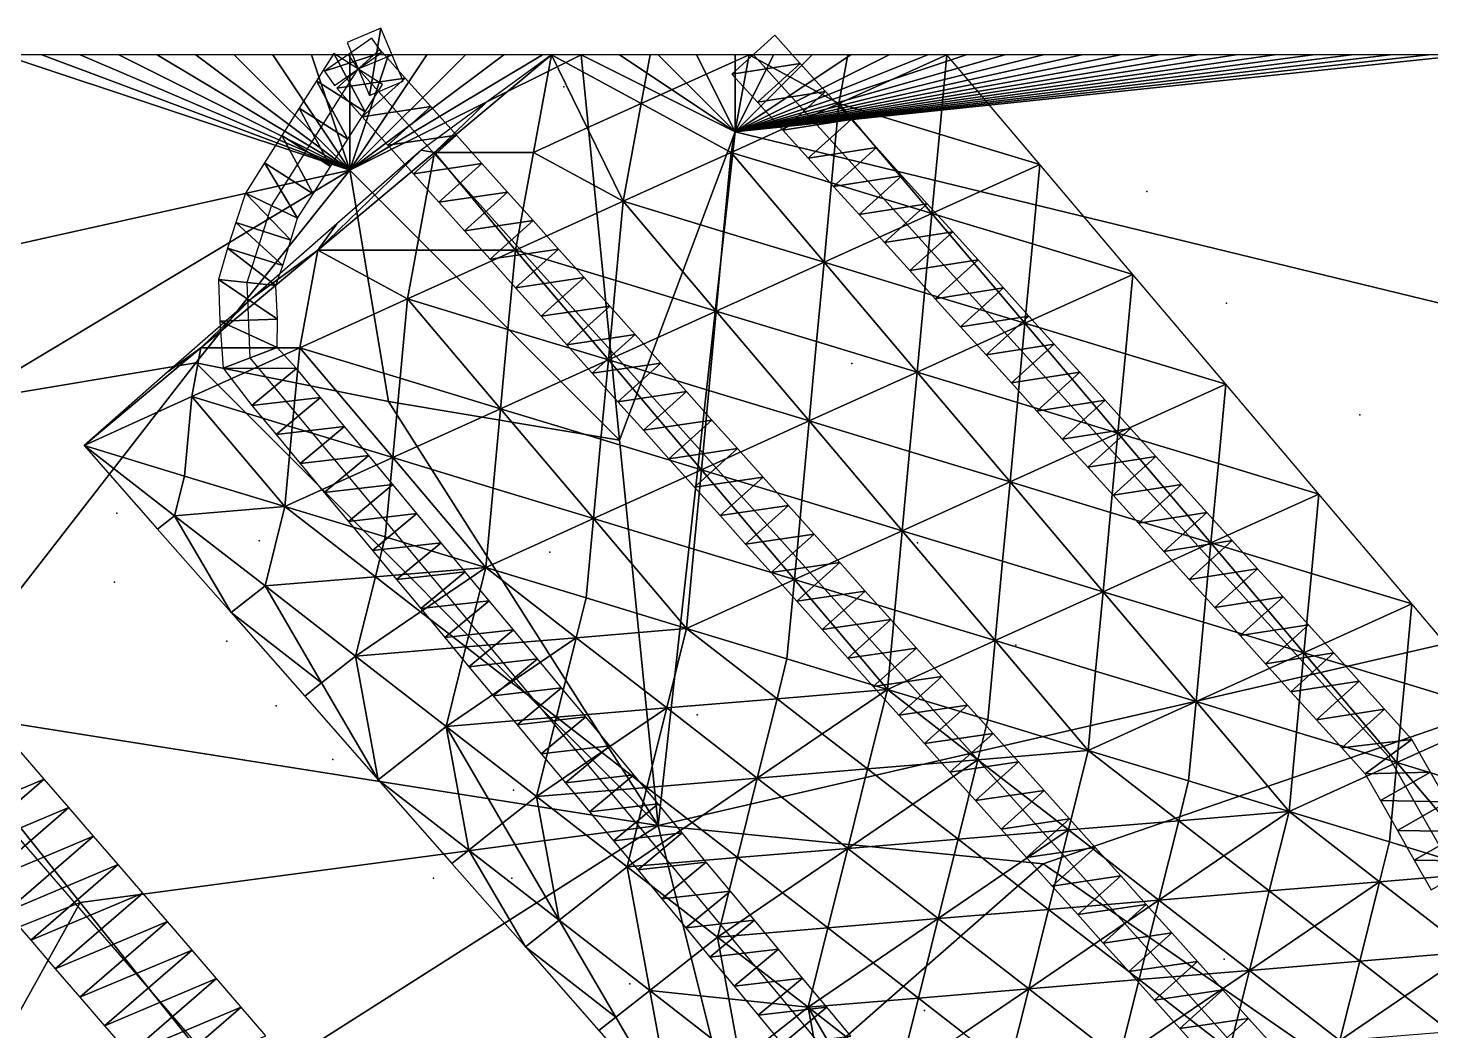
# Model space of a CAD drawing. Header units: metres. Extents: x -1103 to 901, y -902 to 905.
# Drawn here: x -530.7 to -457.9, y 849.3 to 901.4 of the extents above; entities that cross this region are included whole.
import ezdxf

# ---------------------------------------------------------------- set-up
doc = ezdxf.new("R2010")
doc.units = ezdxf.units.M
for name, color, linetype in [('OSM_PARKING', 8, 'CONTINUOUS'), ('OSM_ROAD_AXES', 2, 'CONTINUOUS'), ('OSM_ROAD_SURFACE', 9, 'CONTINUOUS'), ('OSM_TERRAIN', 3, 'CONTINUOUS'), ('OSM_TREES', 3, 'CONTINUOUS')]:
    doc.layers.add(name, color=color, linetype=linetype)

msp = doc.modelspace()

# ---------------------------------------------------------------- linework, layer by layer
at = {"layer": 'OSM_PARKING'}
for points in [[(-509.606, 894.929, 9.665), (-504.474, 894.929, 9.186), (-503.54, 900, 9.223)], [(-509.606, 894.929, 9.665), (-503.54, 900, 9.223), (-506.922, 897.523, 9.477)], [(-504.474, 894.929, 9.186), (-501.674, 896.197, 8.955), (-503.54, 900, 9.223)], [(-501.674, 896.197, 8.955), (-498.875, 897.465, 8.715), (-503.54, 900, 9.223)], [(-498.875, 897.465, 8.715), (-498.408, 900, 8.717), (-503.54, 900, 9.223)], [(-494.21, 894.929, 8.21), (-493.276, 900, 8.386), (-498.875, 897.465, 8.715)], [(-498.875, 897.465, 8.715), (-493.276, 900, 8.386), (-498.408, 900, 8.717)], [(-494.21, 894.929, 8.21), (-488.612, 897.465, 8.202), (-493.276, 900, 8.386)], [(-488.612, 897.465, 8.202), (-488.145, 900, 8.227), (-493.276, 900, 8.386)], [(-488.612, 897.465, 8.202), (-483.398, 895.882, 8.181), (-483.013, 900, 8.209)], [(-488.612, 897.465, 8.202), (-483.013, 900, 8.209), (-488.145, 900, 8.227)], [(-483.398, 895.882, 8.181), (-478.185, 894.299, 8.175), (-483.013, 900, 8.209)], [(-509.606, 894.929, 9.665), (-506.922, 897.523, 9.477), (-510.304, 895.046, 9.733)], [(-499.809, 892.394, 8.683), (-498.875, 897.465, 8.715), (-501.674, 896.197, 8.955)], [(-499.809, 892.394, 8.683), (-494.21, 894.929, 8.21), (-498.875, 897.465, 8.715)], [(-494.21, 894.929, 8.21), (-488.997, 893.347, 8.197), (-488.612, 897.465, 8.202)], [(-488.997, 893.347, 8.197), (-483.784, 891.764, 8.189), (-488.612, 897.465, 8.202)], [(-488.612, 897.465, 8.202), (-483.784, 891.764, 8.189), (-483.398, 895.882, 8.181)], [(-504.474, 894.929, 9.186), (-499.809, 892.394, 8.683), (-501.674, 896.197, 8.955)], [(-483.784, 891.764, 8.189), (-478.185, 894.299, 8.175), (-483.398, 895.882, 8.181)], [(-514.678, 891.214, 9.934), (-515.671, 889.859, 9.919), (-510.304, 895.046, 9.733)], [(-515.671, 889.859, 9.919), (-509.606, 894.929, 9.665), (-510.304, 895.046, 9.733)], [(-515.671, 889.859, 9.919), (-510.539, 889.859, 9.605), (-509.606, 894.929, 9.665)], [(-510.539, 889.859, 9.605), (-505.408, 889.859, 9.149), (-509.606, 894.929, 9.665)], [(-509.606, 894.929, 9.665), (-505.408, 889.859, 9.149), (-504.474, 894.929, 9.186)], [(-505.408, 889.859, 9.149), (-499.809, 892.394, 8.683), (-504.474, 894.929, 9.186)], [(-499.809, 892.394, 8.683), (-494.596, 890.812, 8.199), (-494.21, 894.929, 8.21)], [(-494.596, 890.812, 8.199), (-489.382, 889.229, 8.19), (-494.21, 894.929, 8.21)], [(-494.21, 894.929, 8.21), (-489.382, 889.229, 8.19), (-488.997, 893.347, 8.197)], [(-483.784, 891.764, 8.189), (-478.57, 890.181, 8.18), (-478.185, 894.299, 8.175)], [(-478.57, 890.181, 8.18), (-473.357, 888.599, 8.172), (-478.185, 894.299, 8.175)], [(-488.997, 893.347, 8.197), (-489.382, 889.229, 8.19), (-483.784, 891.764, 8.189)], [(-505.408, 889.859, 9.149), (-500.194, 888.276, 8.622), (-499.809, 892.394, 8.683)], [(-500.194, 888.276, 8.622), (-494.981, 886.693, 8.192), (-499.809, 892.394, 8.683)], [(-499.809, 892.394, 8.683), (-494.981, 886.693, 8.192), (-494.596, 890.812, 8.199)], [(-489.382, 889.229, 8.19), (-484.169, 887.646, 8.182), (-483.784, 891.764, 8.189)], [(-484.169, 887.646, 8.182), (-478.956, 886.063, 8.173), (-483.784, 891.764, 8.189)], [(-478.956, 886.063, 8.173), (-478.57, 890.181, 8.18), (-483.784, 891.764, 8.189)], [(-519.053, 887.382, 9.993), (-515.671, 889.859, 9.919), (-514.678, 891.214, 9.934)], [(-494.981, 886.693, 8.192), (-489.382, 889.229, 8.19), (-494.596, 890.812, 8.199)], [(-478.956, 886.063, 8.173), (-473.357, 888.599, 8.172), (-478.57, 890.181, 8.18)], [(-521.736, 884.788, 10.035), (-516.605, 884.788, 9.684), (-515.671, 889.859, 9.919)], [(-521.736, 884.788, 10.035), (-515.671, 889.859, 9.919), (-519.053, 887.382, 9.993)], [(-516.605, 884.788, 9.684), (-511.006, 887.324, 9.481), (-515.671, 889.859, 9.919)], [(-511.006, 887.324, 9.481), (-510.539, 889.859, 9.605), (-515.671, 889.859, 9.919)], [(-511.006, 887.324, 9.481), (-505.793, 885.741, 9.083), (-505.408, 889.859, 9.149)], [(-511.006, 887.324, 9.481), (-505.408, 889.859, 9.149), (-510.539, 889.859, 9.605)], [(-505.793, 885.741, 9.083), (-500.58, 884.158, 8.56), (-505.408, 889.859, 9.149)], [(-505.408, 889.859, 9.149), (-500.58, 884.158, 8.56), (-500.194, 888.276, 8.622)], [(-494.981, 886.693, 8.192), (-489.768, 885.111, 8.183), (-489.382, 889.229, 8.19)], [(-489.768, 885.111, 8.183), (-484.554, 883.528, 8.175), (-489.382, 889.229, 8.19)], [(-489.382, 889.229, 8.19), (-484.554, 883.528, 8.175), (-484.169, 887.646, 8.182)], [(-478.956, 886.063, 8.173), (-473.742, 884.481, 8.165), (-473.357, 888.599, 8.172)], [(-473.742, 884.481, 8.165), (-468.529, 882.898, 8.157), (-473.357, 888.599, 8.172)], [(-500.194, 888.276, 8.622), (-500.58, 884.158, 8.56), (-494.981, 886.693, 8.192)], [(-523.428, 883.55, 10.117), (-521.736, 884.788, 10.035), (-519.053, 887.382, 9.993)], [(-516.605, 884.788, 9.684), (-511.391, 883.206, 9.259), (-511.006, 887.324, 9.481)], [(-511.391, 883.206, 9.259), (-506.178, 881.623, 8.861), (-511.006, 887.324, 9.481)], [(-511.006, 887.324, 9.481), (-506.178, 881.623, 8.861), (-505.793, 885.741, 9.083)], [(-484.554, 883.528, 8.175), (-478.956, 886.063, 8.173), (-484.169, 887.646, 8.182)], [(-500.58, 884.158, 8.56), (-495.366, 882.575, 8.185), (-494.981, 886.693, 8.192)], [(-494.981, 886.693, 8.192), (-495.366, 882.575, 8.185), (-490.153, 880.993, 8.176)], [(-494.981, 886.693, 8.192), (-490.153, 880.993, 8.176), (-489.768, 885.111, 8.183)], [(-506.178, 881.623, 8.861), (-500.58, 884.158, 8.56), (-505.793, 885.741, 9.083)], [(-484.554, 883.528, 8.175), (-479.341, 881.945, 8.166), (-478.956, 886.063, 8.173)], [(-479.341, 881.945, 8.166), (-474.128, 880.362, 8.158), (-478.956, 886.063, 8.173)], [(-478.956, 886.063, 8.173), (-474.128, 880.362, 8.158), (-473.742, 884.481, 8.165)], [(-489.768, 885.111, 8.183), (-490.153, 880.993, 8.176), (-484.554, 883.528, 8.175)], [(-527.802, 879.718, 10.354), (-522.203, 882.253, 9.96), (-521.736, 884.788, 10.035)], [(-527.802, 879.718, 10.354), (-521.736, 884.788, 10.035), (-523.428, 883.55, 10.117)], [(-522.203, 882.253, 9.96), (-516.99, 880.67, 9.604), (-516.605, 884.788, 9.684)], [(-522.203, 882.253, 9.96), (-516.605, 884.788, 9.684), (-521.736, 884.788, 10.035)], [(-516.99, 880.67, 9.604), (-511.777, 879.088, 9.205), (-516.605, 884.788, 9.684)], [(-516.605, 884.788, 9.684), (-511.777, 879.088, 9.205), (-511.391, 883.206, 9.259)], [(-506.178, 881.623, 8.861), (-500.965, 880.04, 8.47), (-500.58, 884.158, 8.56)], [(-500.965, 880.04, 8.47), (-495.752, 878.457, 8.178), (-500.58, 884.158, 8.56)], [(-500.58, 884.158, 8.56), (-495.752, 878.457, 8.178), (-495.366, 882.575, 8.185)], [(-474.128, 880.362, 8.158), (-468.529, 882.898, 8.157), (-473.742, 884.481, 8.165)], [(-490.153, 880.993, 8.176), (-484.94, 879.41, 8.168), (-484.554, 883.528, 8.175)], [(-484.94, 879.41, 8.168), (-479.726, 877.827, 8.16), (-484.554, 883.528, 8.175)], [(-479.726, 877.827, 8.16), (-479.341, 881.945, 8.166), (-484.554, 883.528, 8.175)], [(-511.391, 883.206, 9.259), (-511.777, 879.088, 9.205), (-506.178, 881.623, 8.861)], [(-474.128, 880.362, 8.158), (-468.914, 878.78, 8.15), (-468.529, 882.898, 8.157)], [(-468.914, 878.78, 8.15), (-463.701, 877.197, 8.141), (-468.529, 882.898, 8.157)], [(-527.802, 879.718, 10.354), (-522.589, 878.135, 9.891), (-522.203, 882.253, 9.96)], [(-522.589, 878.135, 9.891), (-517.375, 876.553, 9.571), (-522.203, 882.253, 9.96)], [(-522.203, 882.253, 9.96), (-517.375, 876.553, 9.571), (-516.99, 880.67, 9.604)], [(-495.366, 882.575, 8.185), (-495.752, 878.457, 8.178), (-490.153, 880.993, 8.176)], [(-511.777, 879.088, 9.205), (-506.563, 877.505, 8.83), (-506.178, 881.623, 8.861)], [(-506.563, 877.505, 8.83), (-501.35, 875.922, 8.47), (-506.178, 881.623, 8.861)], [(-501.35, 875.922, 8.47), (-500.965, 880.04, 8.47), (-506.178, 881.623, 8.861)], [(-479.726, 877.827, 8.16), (-474.128, 880.362, 8.158), (-479.341, 881.945, 8.166)], [(-517.375, 876.553, 9.571), (-511.777, 879.088, 9.205), (-516.99, 880.67, 9.604)], [(-495.752, 878.457, 8.178), (-490.538, 876.875, 8.169), (-490.153, 880.993, 8.176)], [(-490.538, 876.875, 8.169), (-485.325, 875.292, 8.161), (-490.153, 880.993, 8.176)], [(-490.153, 880.993, 8.176), (-485.325, 875.292, 8.161), (-484.94, 879.41, 8.168)], [(-501.35, 875.922, 8.47), (-495.752, 878.457, 8.178), (-500.965, 880.04, 8.47)], [(-474.513, 876.245, 8.151), (-474.128, 880.362, 8.158), (-479.726, 877.827, 8.16)], [(-474.513, 876.245, 8.151), (-469.3, 874.662, 8.143), (-474.128, 880.362, 8.158)], [(-469.3, 874.662, 8.143), (-468.914, 878.78, 8.15), (-474.128, 880.362, 8.158)], [(-527.802, 879.718, 10.354), (-523.983, 875.381, 9.907), (-523.103, 876.073, 9.874)], [(-527.802, 879.718, 10.354), (-523.103, 876.073, 9.874), (-522.589, 878.135, 9.891)], [(-517.375, 876.553, 9.571), (-512.162, 874.97, 9.233), (-511.777, 879.088, 9.205)], [(-512.162, 874.97, 9.233), (-506.949, 873.387, 8.835), (-511.777, 879.088, 9.205)], [(-511.777, 879.088, 9.205), (-506.949, 873.387, 8.835), (-506.563, 877.505, 8.83)], [(-485.325, 875.292, 8.161), (-479.726, 877.827, 8.16), (-484.94, 879.41, 8.168)], [(-501.35, 875.922, 8.47), (-496.137, 874.34, 8.171), (-495.752, 878.457, 8.178)], [(-496.137, 874.34, 8.171), (-490.923, 872.757, 8.163), (-495.752, 878.457, 8.178)], [(-495.752, 878.457, 8.178), (-490.923, 872.757, 8.163), (-490.538, 876.875, 8.169)], [(-469.3, 874.662, 8.143), (-463.701, 877.197, 8.141), (-468.914, 878.78, 8.15)], [(-522.589, 878.135, 9.891), (-523.103, 876.073, 9.874), (-517.375, 876.553, 9.571)], [(-485.325, 875.292, 8.161), (-480.112, 873.709, 8.153), (-479.726, 877.827, 8.16)], [(-480.112, 873.709, 8.153), (-474.898, 872.127, 8.144), (-479.726, 877.827, 8.16)], [(-474.898, 872.127, 8.144), (-474.513, 876.245, 8.151), (-479.726, 877.827, 8.16)], [(-506.949, 873.387, 8.835), (-501.35, 875.922, 8.47), (-506.563, 877.505, 8.83)], [(-490.538, 876.875, 8.169), (-490.923, 872.757, 8.163), (-485.325, 875.292, 8.161)], [(-469.3, 874.662, 8.143), (-464.086, 873.079, 8.134), (-463.701, 877.197, 8.141)], [(-464.086, 873.079, 8.134), (-458.873, 871.496, 8.126), (-463.701, 877.197, 8.141)], [(-523.103, 876.073, 9.874), (-518.405, 872.429, 9.537), (-517.375, 876.553, 9.571)], [(-517.375, 876.553, 9.571), (-518.405, 872.429, 9.537), (-512.677, 872.908, 9.234)], [(-517.375, 876.553, 9.571), (-512.677, 872.908, 9.234), (-512.162, 874.97, 9.233)], [(-474.898, 872.127, 8.144), (-469.3, 874.662, 8.143), (-474.513, 876.245, 8.151)], [(-523.983, 875.381, 9.907), (-520.164, 871.044, 9.604), (-523.103, 876.073, 9.874)], [(-523.103, 876.073, 9.874), (-520.164, 871.044, 9.604), (-518.405, 872.429, 9.537)], [(-506.949, 873.387, 8.835), (-501.735, 871.804, 8.471), (-501.35, 875.922, 8.47)], [(-501.735, 871.804, 8.471), (-496.522, 870.221, 8.164), (-501.35, 875.922, 8.47)], [(-501.35, 875.922, 8.47), (-496.522, 870.221, 8.164), (-496.137, 874.34, 8.171)], [(-512.162, 874.97, 9.233), (-512.677, 872.908, 9.234), (-506.949, 873.387, 8.835)], [(-490.923, 872.757, 8.163), (-485.71, 871.174, 8.154), (-485.325, 875.292, 8.161)], [(-485.71, 871.174, 8.154), (-480.497, 869.591, 8.146), (-485.325, 875.292, 8.161)], [(-480.497, 869.591, 8.146), (-480.112, 873.709, 8.153), (-485.325, 875.292, 8.161)], [(-496.522, 870.221, 8.164), (-490.923, 872.757, 8.163), (-496.137, 874.34, 8.171)], [(-474.898, 872.127, 8.144), (-469.685, 870.544, 8.136), (-469.3, 874.662, 8.143)], [(-469.685, 870.544, 8.136), (-464.472, 868.961, 8.128), (-469.3, 874.662, 8.143)], [(-469.3, 874.662, 8.143), (-464.472, 868.961, 8.128), (-464.086, 873.079, 8.134)], [(-512.677, 872.908, 9.234), (-510.327, 871.086, 9.065), (-506.949, 873.387, 8.835)], [(-510.327, 871.086, 9.065), (-507.978, 869.263, 8.897), (-506.949, 873.387, 8.835)], [(-506.949, 873.387, 8.835), (-507.978, 869.263, 8.897), (-502.25, 869.742, 8.493)], [(-506.949, 873.387, 8.835), (-502.25, 869.742, 8.493), (-501.735, 871.804, 8.471)], [(-480.497, 869.591, 8.146), (-474.898, 872.127, 8.144), (-480.112, 873.709, 8.153)], [(-518.405, 872.429, 9.537), (-513.706, 868.784, 9.2), (-512.677, 872.908, 9.234)], [(-512.677, 872.908, 9.234), (-513.706, 868.784, 9.2), (-510.327, 871.086, 9.065)], [(-496.522, 870.221, 8.164), (-491.309, 868.639, 8.156), (-490.923, 872.757, 8.163)], [(-491.309, 868.639, 8.156), (-486.096, 867.056, 8.147), (-490.923, 872.757, 8.163)], [(-490.923, 872.757, 8.163), (-486.096, 867.056, 8.147), (-485.71, 871.174, 8.154)], [(-464.472, 868.961, 8.128), (-458.873, 871.496, 8.126), (-464.086, 873.079, 8.134)], [(-520.164, 871.044, 9.604), (-515.465, 867.399, 9.266), (-518.405, 872.429, 9.537)], [(-518.405, 872.429, 9.537), (-515.465, 867.399, 9.266), (-513.706, 868.784, 9.2)], [(-501.735, 871.804, 8.471), (-502.25, 869.742, 8.493), (-496.522, 870.221, 8.164)], [(-480.497, 869.591, 8.146), (-475.284, 868.009, 8.137), (-474.898, 872.127, 8.144)], [(-475.284, 868.009, 8.137), (-470.07, 866.426, 8.128), (-474.898, 872.127, 8.144)], [(-474.898, 872.127, 8.144), (-470.07, 866.426, 8.128), (-469.685, 870.544, 8.136)], [(-520.164, 871.044, 9.604), (-516.344, 866.706, 9.3), (-515.465, 867.399, 9.266)], [(-513.706, 868.784, 9.2), (-507.978, 869.263, 8.897), (-510.327, 871.086, 9.065)], [(-486.096, 867.056, 8.147), (-480.497, 869.591, 8.146), (-485.71, 871.174, 8.154)], [(-464.472, 868.961, 8.128), (-459.258, 867.378, 8.077), (-458.873, 871.496, 8.126)], [(-459.258, 867.378, 8.077), (-454.045, 865.795, 7.991), (-458.873, 871.496, 8.126)], [(-469.685, 870.544, 8.136), (-470.07, 866.426, 8.128), (-464.472, 868.961, 8.128)], [(-507.978, 869.263, 8.897), (-505.629, 867.441, 8.728), (-502.25, 869.742, 8.493)], [(-502.25, 869.742, 8.493), (-505.629, 867.441, 8.728), (-503.28, 865.619, 8.552)], [(-502.25, 869.742, 8.493), (-503.28, 865.619, 8.552), (-497.552, 866.098, 8.17)], [(-502.25, 869.742, 8.493), (-497.552, 866.098, 8.17), (-496.522, 870.221, 8.164)], [(-496.522, 870.221, 8.164), (-497.552, 866.098, 8.17), (-491.824, 866.577, 8.153)], [(-496.522, 870.221, 8.164), (-491.824, 866.577, 8.153), (-491.309, 868.639, 8.156)], [(-486.096, 867.056, 8.147), (-480.882, 865.473, 8.139), (-480.497, 869.591, 8.146)], [(-480.882, 865.473, 8.139), (-475.669, 863.89, 8.096), (-480.497, 869.591, 8.146)], [(-480.497, 869.591, 8.146), (-475.669, 863.89, 8.096), (-475.284, 868.009, 8.137)], [(-513.706, 868.784, 9.2), (-509.008, 865.14, 8.863), (-507.978, 869.263, 8.897)], [(-507.978, 869.263, 8.897), (-509.008, 865.14, 8.863), (-505.629, 867.441, 8.728)], [(-470.07, 866.426, 8.128), (-464.857, 864.843, 8.045), (-464.472, 868.961, 8.128)], [(-464.857, 864.843, 8.045), (-459.644, 863.26, 7.956), (-464.472, 868.961, 8.128)], [(-459.644, 863.26, 7.956), (-459.258, 867.378, 8.077), (-464.472, 868.961, 8.128)], [(-515.465, 867.399, 9.266), (-512.525, 862.369, 8.996), (-513.706, 868.784, 9.2)], [(-513.706, 868.784, 9.2), (-512.525, 862.369, 8.996), (-509.008, 865.14, 8.863)], [(-491.309, 868.639, 8.156), (-491.824, 866.577, 8.153), (-486.096, 867.056, 8.147)], [(-505.629, 867.441, 8.728), (-509.008, 865.14, 8.863), (-503.28, 865.619, 8.552)], [(-475.669, 863.89, 8.096), (-470.07, 866.426, 8.128), (-475.284, 868.009, 8.137)], [(-516.344, 866.706, 9.3), (-512.525, 862.369, 8.996), (-515.465, 867.399, 9.266)], [(-491.824, 866.577, 8.153), (-489.474, 864.755, 8.147), (-486.096, 867.056, 8.147)], [(-489.474, 864.755, 8.147), (-487.125, 862.932, 8.141), (-486.096, 867.056, 8.147)], [(-486.096, 867.056, 8.147), (-487.125, 862.932, 8.141), (-481.397, 863.411, 8.124)], [(-486.096, 867.056, 8.147), (-481.397, 863.411, 8.124), (-480.882, 865.473, 8.139)], [(-459.644, 863.26, 7.956), (-454.045, 865.795, 7.991), (-459.258, 867.378, 8.077)], [(-503.28, 865.619, 8.552), (-500.93, 863.797, 8.372), (-497.552, 866.098, 8.17)], [(-500.93, 863.797, 8.372), (-498.581, 861.974, 8.199), (-497.552, 866.098, 8.17)], [(-497.552, 866.098, 8.17), (-498.581, 861.974, 8.199), (-492.853, 862.453, 8.146)], [(-497.552, 866.098, 8.17), (-492.853, 862.453, 8.146), (-491.824, 866.577, 8.153)], [(-491.824, 866.577, 8.153), (-492.853, 862.453, 8.146), (-489.474, 864.755, 8.147)], [(-475.669, 863.89, 8.096), (-470.456, 862.308, 8.012), (-470.07, 866.426, 8.128)], [(-470.456, 862.308, 8.012), (-465.242, 860.725, 7.92), (-470.07, 866.426, 8.128)], [(-470.07, 866.426, 8.128), (-465.242, 860.725, 7.92), (-464.857, 864.843, 8.045)], [(-509.008, 865.14, 8.863), (-504.309, 861.495, 8.526), (-503.28, 865.619, 8.552)], [(-503.28, 865.619, 8.552), (-504.309, 861.495, 8.526), (-500.93, 863.797, 8.372)], [(-480.882, 865.473, 8.139), (-481.397, 863.411, 8.124), (-475.669, 863.89, 8.096)], [(-459.644, 863.26, 7.956), (-454.43, 861.678, 7.855), (-454.045, 865.795, 7.991)], [(-512.525, 862.369, 8.996), (-507.827, 858.725, 8.588), (-509.008, 865.14, 8.863)], [(-507.827, 858.725, 8.588), (-506.068, 860.11, 8.563), (-509.008, 865.14, 8.863)], [(-509.008, 865.14, 8.863), (-506.068, 860.11, 8.563), (-504.309, 861.495, 8.526)], [(-492.853, 862.453, 8.146), (-487.125, 862.932, 8.141), (-489.474, 864.755, 8.147)], [(-465.242, 860.725, 7.92), (-459.644, 863.26, 7.956), (-464.857, 864.843, 8.045)], [(-504.309, 861.495, 8.526), (-498.581, 861.974, 8.199), (-500.93, 863.797, 8.372)], [(-481.397, 863.411, 8.124), (-476.698, 859.767, 7.985), (-475.669, 863.89, 8.096)], [(-475.669, 863.89, 8.096), (-476.698, 859.767, 7.985), (-470.97, 860.246, 7.956)], [(-475.669, 863.89, 8.096), (-470.97, 860.246, 7.956), (-470.456, 862.308, 8.012)], [(-487.125, 862.932, 8.141), (-484.776, 861.11, 8.083), (-481.397, 863.411, 8.124)], [(-481.397, 863.411, 8.124), (-484.776, 861.11, 8.083), (-482.426, 859.288, 8.013)], [(-481.397, 863.411, 8.124), (-482.426, 859.288, 8.013), (-476.698, 859.767, 7.985)], [(-465.242, 860.725, 7.92), (-460.029, 859.142, 7.82), (-459.644, 863.26, 7.956)], [(-460.029, 859.142, 7.82), (-454.816, 857.56, 7.72), (-459.644, 863.26, 7.956)], [(-459.644, 863.26, 7.956), (-454.816, 857.56, 7.72), (-454.43, 861.678, 7.855)], [(-512.525, 862.369, 8.996), (-508.706, 858.032, 8.596), (-507.827, 858.725, 8.588)], [(-498.581, 861.974, 8.199), (-496.232, 860.152, 8.139), (-492.853, 862.453, 8.146)], [(-496.232, 860.152, 8.139), (-493.882, 858.33, 8.038), (-492.853, 862.453, 8.146)], [(-493.882, 858.33, 8.038), (-488.154, 858.809, 8.036), (-492.853, 862.453, 8.146)], [(-492.853, 862.453, 8.146), (-488.154, 858.809, 8.036), (-487.125, 862.932, 8.141)], [(-487.125, 862.932, 8.141), (-488.154, 858.809, 8.036), (-484.776, 861.11, 8.083)], [(-470.456, 862.308, 8.012), (-470.97, 860.246, 7.956), (-465.242, 860.725, 7.92)], [(-504.309, 861.495, 8.526), (-499.61, 857.851, 8.125), (-498.581, 861.974, 8.199)], [(-498.581, 861.974, 8.199), (-499.61, 857.851, 8.125), (-496.232, 860.152, 8.139)], [(-506.068, 860.11, 8.563), (-503.128, 855.08, 8.16), (-504.309, 861.495, 8.526)], [(-504.309, 861.495, 8.526), (-503.128, 855.08, 8.16), (-499.61, 857.851, 8.125)], [(-484.776, 861.11, 8.083), (-488.154, 858.809, 8.036), (-482.426, 859.288, 8.013)], [(-499.61, 857.851, 8.125), (-493.882, 858.33, 8.038), (-496.232, 860.152, 8.139)], [(-476.698, 859.767, 7.985), (-472, 856.122, 7.826), (-470.97, 860.246, 7.956)], [(-470.97, 860.246, 7.956), (-472, 856.122, 7.826), (-468.621, 858.424, 7.873)], [(-470.97, 860.246, 7.956), (-468.621, 858.424, 7.873), (-465.242, 860.725, 7.92)], [(-468.621, 858.424, 7.873), (-466.272, 856.601, 7.791), (-465.242, 860.725, 7.92)], [(-465.242, 860.725, 7.92), (-466.272, 856.601, 7.791), (-460.544, 857.08, 7.755)], [(-465.242, 860.725, 7.92), (-460.544, 857.08, 7.755), (-460.029, 859.142, 7.82)], [(-507.827, 858.725, 8.588), (-503.128, 855.08, 8.16), (-506.068, 860.11, 8.563)], [(-482.426, 859.288, 8.013), (-480.077, 857.466, 7.924), (-476.698, 859.767, 7.985)], [(-476.698, 859.767, 7.985), (-480.077, 857.466, 7.924), (-477.728, 855.643, 7.831)], [(-476.698, 859.767, 7.985), (-477.728, 855.643, 7.831), (-472, 856.122, 7.826)], [(-508.706, 858.032, 8.596), (-504.887, 853.695, 8.178), (-507.827, 858.725, 8.588)], [(-507.827, 858.725, 8.588), (-504.887, 853.695, 8.178), (-503.128, 855.08, 8.16)], [(-493.882, 858.33, 8.038), (-491.533, 856.507, 7.928), (-488.154, 858.809, 8.036)], [(-491.533, 856.507, 7.928), (-489.184, 854.685, 7.818), (-488.154, 858.809, 8.036)], [(-488.154, 858.809, 8.036), (-489.184, 854.685, 7.818), (-483.456, 855.164, 7.817)], [(-488.154, 858.809, 8.036), (-483.456, 855.164, 7.817), (-482.426, 859.288, 8.013)], [(-482.426, 859.288, 8.013), (-483.456, 855.164, 7.817), (-480.077, 857.466, 7.924)], [(-460.029, 859.142, 7.82), (-460.544, 857.08, 7.755), (-454.816, 857.56, 7.72)], [(-499.61, 857.851, 8.125), (-494.912, 854.206, 7.82), (-493.882, 858.33, 8.038)], [(-493.882, 858.33, 8.038), (-494.912, 854.206, 7.82), (-491.533, 856.507, 7.928)], [(-472, 856.122, 7.826), (-466.272, 856.601, 7.791), (-468.621, 858.424, 7.873)], [(-503.128, 855.08, 8.16), (-498.429, 851.436, 7.79), (-499.61, 857.851, 8.125)], [(-499.61, 857.851, 8.125), (-498.429, 851.436, 7.79), (-494.912, 854.206, 7.82)], [(-480.077, 857.466, 7.924), (-483.456, 855.164, 7.817), (-477.728, 855.643, 7.831)], [(-460.544, 857.08, 7.755), (-455.845, 853.436, 7.59), (-454.816, 857.56, 7.72)], [(-494.912, 854.206, 7.82), (-489.184, 854.685, 7.818), (-491.533, 856.507, 7.928)], [(-472, 856.122, 7.826), (-467.301, 852.478, 7.661), (-466.272, 856.601, 7.791)], [(-466.272, 856.601, 7.791), (-467.301, 852.478, 7.661), (-463.922, 854.779, 7.708)], [(-466.272, 856.601, 7.791), (-463.922, 854.779, 7.708), (-460.544, 857.08, 7.755)], [(-460.544, 857.08, 7.755), (-463.922, 854.779, 7.708), (-461.573, 852.957, 7.626)], [(-460.544, 857.08, 7.755), (-461.573, 852.957, 7.626), (-455.845, 853.436, 7.59)], [(-477.728, 855.643, 7.831), (-475.378, 853.821, 7.746), (-472, 856.122, 7.826)], [(-472, 856.122, 7.826), (-475.378, 853.821, 7.746), (-473.029, 851.999, 7.661)], [(-472, 856.122, 7.826), (-473.029, 851.999, 7.661), (-467.301, 852.478, 7.661)], [(-504.887, 853.695, 8.178), (-500.188, 850.05, 7.808), (-503.128, 855.08, 8.16)], [(-503.128, 855.08, 8.16), (-500.188, 850.05, 7.808), (-498.429, 851.436, 7.79)], [(-489.184, 854.685, 7.818), (-486.834, 852.863, 7.709), (-483.456, 855.164, 7.817)], [(-483.456, 855.164, 7.817), (-486.834, 852.863, 7.709), (-484.485, 851.041, 7.607)], [(-483.456, 855.164, 7.817), (-484.485, 851.041, 7.607), (-478.757, 851.52, 7.634)], [(-477.728, 855.643, 7.831), (-483.456, 855.164, 7.817), (-478.757, 851.52, 7.634)], [(-477.728, 855.643, 7.831), (-478.757, 851.52, 7.634), (-475.378, 853.821, 7.746)], [(-494.912, 854.206, 7.82), (-490.213, 850.562, 7.601), (-489.184, 854.685, 7.818)], [(-489.184, 854.685, 7.818), (-490.213, 850.562, 7.601), (-486.834, 852.863, 7.709)], [(-463.922, 854.779, 7.708), (-467.301, 852.478, 7.661), (-461.573, 852.957, 7.626)], [(-504.887, 853.695, 8.178), (-501.068, 849.358, 7.817), (-500.188, 850.05, 7.808)], [(-494.912, 854.206, 7.82), (-498.429, 851.436, 7.79), (-494.321, 850.999, 7.644)], [(-494.912, 854.206, 7.82), (-494.321, 850.999, 7.644), (-490.213, 850.562, 7.601)], [(-475.378, 853.821, 7.746), (-478.757, 851.52, 7.634), (-473.029, 851.999, 7.661)], [(-486.834, 852.863, 7.709), (-490.213, 850.562, 7.601), (-484.485, 851.041, 7.607)], [(-467.301, 852.478, 7.661), (-462.602, 848.833, 7.496), (-461.573, 852.957, 7.626)], [(-461.573, 852.957, 7.626), (-462.602, 848.833, 7.496), (-459.224, 851.135, 7.543)], [(-461.573, 852.957, 7.626), (-459.224, 851.135, 7.543), (-455.845, 853.436, 7.59)], [(-459.224, 851.135, 7.543), (-456.874, 849.312, 7.461), (-455.845, 853.436, 7.59)], [(-473.029, 851.999, 7.661), (-470.68, 850.176, 7.575), (-467.301, 852.478, 7.661)], [(-470.68, 850.176, 7.575), (-468.33, 848.354, 7.49), (-467.301, 852.478, 7.661)], [(-467.301, 852.478, 7.661), (-468.33, 848.354, 7.49), (-462.602, 848.833, 7.496)], [(-500.188, 850.05, 7.808), (-497.249, 845.02, 7.455), (-498.429, 851.436, 7.79)], [(-498.429, 851.436, 7.79), (-497.249, 845.02, 7.455), (-493.731, 847.791, 7.468)], [(-498.429, 851.436, 7.79), (-493.731, 847.791, 7.468), (-494.321, 850.999, 7.644)], [(-484.485, 851.041, 7.607), (-482.136, 849.218, 7.522), (-478.757, 851.52, 7.634)], [(-482.136, 849.218, 7.522), (-479.786, 847.396, 7.437), (-478.757, 851.52, 7.634)], [(-478.757, 851.52, 7.634), (-479.786, 847.396, 7.437), (-474.058, 847.875, 7.464)], [(-478.757, 851.52, 7.634), (-474.058, 847.875, 7.464), (-473.029, 851.999, 7.661)], [(-473.029, 851.999, 7.661), (-474.058, 847.875, 7.464), (-470.68, 850.176, 7.575)], [(-494.321, 850.999, 7.644), (-493.731, 847.791, 7.468), (-490.213, 850.562, 7.601)], [(-490.213, 850.562, 7.601), (-485.514, 846.917, 7.41), (-484.485, 851.041, 7.607)], [(-484.485, 851.041, 7.607), (-485.514, 846.917, 7.41), (-482.136, 849.218, 7.522)], [(-462.602, 848.833, 7.496), (-456.874, 849.312, 7.461), (-459.224, 851.135, 7.543)], [(-501.068, 849.358, 7.817), (-497.249, 845.02, 7.455), (-500.188, 850.05, 7.808)], [(-493.731, 847.791, 7.468), (-489.032, 844.146, 7.276), (-490.213, 850.562, 7.601)], [(-489.032, 844.146, 7.276), (-487.273, 845.532, 7.343), (-490.213, 850.562, 7.601)], [(-490.213, 850.562, 7.601), (-487.273, 845.532, 7.343), (-485.514, 846.917, 7.41)], [(-474.058, 847.875, 7.464), (-468.33, 848.354, 7.49), (-470.68, 850.176, 7.575)]]:
    msp.add_3dface(points, dxfattribs=at)
at = {"layer": 'OSM_ROAD_AXES'}
for points in [[(-452.535, 763.666, 7.695), (-462.096, 775.255, 8.452), (-507.838, 832.33, 8.035), (-558.996, 891.518, 11.995), (-562.644, 896.948, 12.023), (-565.233, 900, 12.044)], [(-514.083, 900, 10.041), (-513.564, 899.259, 9.967)], [(-513.564, 899.259, 9.967), (-511.812, 900, 9.762)], [(-493.05, 900, 8.285), (-460.074, 863.573, 7.88), (-454.802, 854.316, 7.521), (-453.884, 849.306, 7.344), (-454.625, 843.711, 7.162), (-457.852, 837.153, 7.028)], [(-457.852, 837.153, 7.028), (-467.226, 832.596, 7.05), (-473.748, 832.441, 7.074), (-477.882, 834.543, 7.094), (-519.18, 884.263, 9.73), (-519.334, 888.178, 10.004), (-518.074, 892.159, 10.193), (-513.564, 899.259, 9.967)], [(-513.564, 899.259, 9.967), (-457.852, 837.153, 7.028)]]:
    msp.add_polyline3d(points, dxfattribs=at)
at = {"layer": 'OSM_ROAD_SURFACE'}
for points in [[(-512.981, 897.878, 9.924), (-512.396, 901.382, 9.915), (-514.148, 900.641, 9.915)], [(-512.981, 897.878, 9.924), (-511.228, 898.618, 9.815), (-512.396, 901.382, 9.915)], [(-494.162, 898.993, 8.336), (-490.619, 899.55, 8.207), (-491.938, 901.007, 8.211)], [(-515.312, 899.14, 10.191), (-512.336, 900.12, 10.054), (-512.854, 900.86, 10.054)], [(-514.681, 898.258, 10.124), (-511.121, 898.782, 9.808), (-512.448, 900.261, 9.746)], [(-513.2, 897.035, 9.943), (-514.831, 900.064, 10.062), (-515.733, 898.644, 10.214)], [(-515.312, 899.14, 10.191), (-514.793, 898.399, 10.136), (-512.336, 900.12, 10.054)], [(-513.2, 897.035, 9.943), (-512.298, 898.455, 9.861), (-514.831, 900.064, 10.062)], [(-494.162, 898.993, 8.336), (-492.843, 897.536, 8.197), (-490.619, 899.55, 8.207)], [(-492.843, 897.536, 8.197), (-489.3, 898.092, 8.173), (-490.619, 899.55, 8.207)], [(-514.681, 898.258, 10.124), (-513.355, 896.779, 9.96), (-511.121, 898.782, 9.808)], [(-513.355, 896.779, 9.96), (-509.795, 897.304, 9.745), (-511.121, 898.782, 9.808)], [(-514.102, 895.615, 10.041), (-515.733, 898.644, 10.214), (-516.635, 897.224, 10.228)], [(-514.102, 895.615, 10.041), (-513.2, 897.035, 9.943), (-515.733, 898.644, 10.214)], [(-492.843, 897.536, 8.197), (-491.524, 896.079, 8.161), (-489.3, 898.092, 8.173)], [(-491.524, 896.079, 8.161), (-487.981, 896.635, 8.15), (-489.3, 898.092, 8.173)], [(-513.355, 896.779, 9.96), (-512.028, 895.3, 9.869), (-509.795, 897.304, 9.745)], [(-512.028, 895.3, 9.869), (-508.468, 895.825, 9.54), (-509.795, 897.304, 9.745)], [(-515.004, 894.195, 10.074), (-516.635, 897.224, 10.228), (-517.537, 895.804, 10.254)], [(-515.004, 894.195, 10.074), (-514.102, 895.615, 10.041), (-516.635, 897.224, 10.228)], [(-491.524, 896.079, 8.161), (-490.205, 894.622, 8.161), (-487.981, 896.635, 8.15)], [(-490.205, 894.622, 8.161), (-486.662, 895.178, 8.152), (-487.981, 896.635, 8.15)], [(-515.906, 892.775, 10.114), (-517.537, 895.804, 10.254), (-518.439, 894.384, 10.277)], [(-515.906, 892.775, 10.114), (-515.004, 894.195, 10.074), (-517.537, 895.804, 10.254)], [(-512.028, 895.3, 9.869), (-510.702, 893.822, 9.7), (-508.468, 895.825, 9.54)], [(-510.702, 893.822, 9.7), (-507.142, 894.346, 9.381), (-508.468, 895.825, 9.54)], [(-490.205, 894.622, 8.161), (-488.886, 893.165, 8.157), (-486.662, 895.178, 8.152)], [(-488.886, 893.165, 8.157), (-485.343, 893.721, 8.154), (-486.662, 895.178, 8.152)], [(-516.723, 891.509, 10.082), (-518.439, 894.384, 10.277), (-519.426, 892.81, 10.312)], [(-516.723, 891.509, 10.082), (-515.906, 892.775, 10.114), (-518.439, 894.384, 10.277)], [(-510.702, 893.822, 9.7), (-509.375, 892.343, 9.54), (-507.142, 894.346, 9.381)], [(-509.375, 892.343, 9.54), (-505.815, 892.867, 9.221), (-507.142, 894.346, 9.381)], [(-488.886, 893.165, 8.157), (-487.567, 891.708, 8.153), (-485.343, 893.721, 8.154)], [(-487.567, 891.708, 8.153), (-484.024, 892.264, 8.15), (-485.343, 893.721, 8.154)], [(-517.064, 890.38, 10.009), (-519.426, 892.81, 10.312), (-519.924, 891.285, 10.348)], [(-517.064, 890.38, 10.009), (-516.723, 891.509, 10.082), (-519.426, 892.81, 10.312)], [(-509.375, 892.343, 9.54), (-508.049, 890.864, 9.38), (-505.815, 892.867, 9.221)], [(-508.049, 890.864, 9.38), (-504.489, 891.389, 9.061), (-505.815, 892.867, 9.221)], [(-487.567, 891.708, 8.153), (-486.248, 890.251, 8.149), (-484.024, 892.264, 8.15)], [(-486.248, 890.251, 8.149), (-482.705, 890.807, 8.146), (-484.024, 892.264, 8.15)], [(-517.484, 889.053, 9.949), (-519.924, 891.285, 10.348), (-520.345, 889.958, 10.353)], [(-517.484, 889.053, 9.949), (-517.064, 890.38, 10.009), (-519.924, 891.285, 10.348)], [(-508.049, 890.864, 9.38), (-506.722, 889.385, 9.221), (-504.489, 891.389, 9.061)], [(-506.722, 889.385, 9.221), (-503.163, 889.91, 8.901), (-504.489, 891.389, 9.061)], [(-486.248, 890.251, 8.149), (-484.929, 888.794, 8.145), (-482.705, 890.807, 8.146)], [(-484.929, 888.794, 8.145), (-481.386, 889.35, 8.142), (-482.705, 890.807, 8.146)], [(-517.843, 888.023, 9.913), (-520.345, 889.958, 10.353), (-520.826, 888.334, 10.246)], [(-517.843, 888.023, 9.913), (-517.484, 889.053, 9.949), (-520.345, 889.958, 10.353)], [(-506.722, 889.385, 9.221), (-505.396, 887.907, 9.061), (-503.163, 889.91, 8.901)], [(-505.396, 887.907, 9.061), (-501.836, 888.431, 8.741), (-503.163, 889.91, 8.901)], [(-484.929, 888.794, 8.145), (-483.61, 887.337, 8.141), (-481.386, 889.35, 8.142)], [(-483.61, 887.337, 8.141), (-480.067, 887.893, 8.138), (-481.386, 889.35, 8.142)], [(-517.758, 886.28, 9.805), (-517.843, 888.023, 9.913), (-520.826, 888.334, 10.246)], [(-517.758, 886.28, 9.805), (-520.826, 888.334, 10.246), (-520.756, 886.162, 10.018)], [(-505.396, 887.907, 9.061), (-504.069, 886.428, 8.901), (-501.836, 888.431, 8.741)], [(-504.069, 886.428, 8.901), (-500.51, 886.952, 8.581), (-501.836, 888.431, 8.741)], [(-483.61, 887.337, 8.141), (-482.291, 885.879, 8.137), (-480.067, 887.893, 8.138)], [(-482.291, 885.879, 8.137), (-478.748, 886.436, 8.134), (-480.067, 887.893, 8.138)], [(-504.069, 886.428, 8.901), (-502.743, 884.949, 8.741), (-500.51, 886.952, 8.581)], [(-502.743, 884.949, 8.741), (-499.183, 885.474, 8.417), (-500.51, 886.952, 8.581)], [(-482.291, 885.879, 8.137), (-480.972, 884.422, 8.133), (-478.748, 886.436, 8.134)], [(-480.972, 884.422, 8.133), (-477.429, 884.979, 8.13), (-478.748, 886.436, 8.134)], [(-517.779, 884.801, 9.721), (-517.758, 886.28, 9.805), (-520.756, 886.162, 10.018)], [(-517.779, 884.801, 9.721), (-520.756, 886.162, 10.018), (-520.58, 883.726, 9.839)], [(-502.743, 884.949, 8.741), (-501.416, 883.47, 8.581), (-499.183, 885.474, 8.417)], [(-501.416, 883.47, 8.581), (-497.857, 883.995, 8.281), (-499.183, 885.474, 8.417)], [(-480.972, 884.422, 8.133), (-479.653, 882.965, 8.129), (-477.429, 884.979, 8.13)], [(-479.653, 882.965, 8.129), (-476.11, 883.521, 8.126), (-477.429, 884.979, 8.13)], [(-516.774, 883.715, 9.592), (-517.779, 884.801, 9.721), (-520.58, 883.726, 9.839)], [(-516.774, 883.715, 9.592), (-520.58, 883.726, 9.839), (-519.082, 881.798, 9.724)], [(-515.523, 882.208, 9.452), (-516.774, 883.715, 9.592), (-519.082, 881.798, 9.724)], [(-501.416, 883.47, 8.581), (-500.09, 881.992, 8.421), (-497.857, 883.995, 8.281)], [(-500.09, 881.992, 8.421), (-496.53, 882.516, 8.199), (-497.857, 883.995, 8.281)], [(-479.653, 882.965, 8.129), (-478.334, 881.508, 8.125), (-476.11, 883.521, 8.126)], [(-478.334, 881.508, 8.125), (-474.791, 882.064, 8.122), (-476.11, 883.521, 8.126)], [(-515.523, 882.208, 9.452), (-519.082, 881.798, 9.724), (-517.831, 880.292, 9.628)], [(-514.271, 880.702, 9.356), (-515.523, 882.208, 9.452), (-517.831, 880.292, 9.628)], [(-500.09, 881.992, 8.421), (-498.763, 880.513, 8.303), (-496.53, 882.516, 8.199)], [(-498.763, 880.513, 8.303), (-495.204, 881.038, 8.142), (-496.53, 882.516, 8.199)], [(-478.334, 881.508, 8.125), (-477.015, 880.051, 8.121), (-474.791, 882.064, 8.122)], [(-477.015, 880.051, 8.121), (-473.472, 880.607, 8.118), (-474.791, 882.064, 8.122)], [(-514.271, 880.702, 9.356), (-517.831, 880.292, 9.628), (-516.579, 878.785, 9.532)], [(-513.02, 879.195, 9.26), (-514.271, 880.702, 9.356), (-516.579, 878.785, 9.532)], [(-498.763, 880.513, 8.303), (-497.437, 879.034, 8.221), (-495.204, 881.038, 8.142)], [(-497.437, 879.034, 8.221), (-493.877, 879.559, 8.138), (-495.204, 881.038, 8.142)], [(-477.015, 880.051, 8.121), (-475.696, 878.594, 8.117), (-473.472, 880.607, 8.118)], [(-475.696, 878.594, 8.117), (-472.153, 879.15, 8.114), (-473.472, 880.607, 8.118)], [(-513.02, 879.195, 9.26), (-516.579, 878.785, 9.532), (-515.328, 877.278, 9.434)], [(-511.769, 877.688, 9.164), (-513.02, 879.195, 9.26), (-515.328, 877.278, 9.434)], [(-497.437, 879.034, 8.221), (-496.11, 877.556, 8.14), (-493.877, 879.559, 8.138)], [(-496.11, 877.556, 8.14), (-492.551, 878.08, 8.134), (-493.877, 879.559, 8.138)], [(-475.696, 878.594, 8.117), (-474.377, 877.137, 8.113), (-472.153, 879.15, 8.114)], [(-474.377, 877.137, 8.113), (-470.834, 877.693, 8.11), (-472.153, 879.15, 8.114)], [(-511.769, 877.688, 9.164), (-515.328, 877.278, 9.434), (-514.076, 875.771, 9.333)], [(-510.517, 876.182, 9.068), (-511.769, 877.688, 9.164), (-514.076, 875.771, 9.333)], [(-496.11, 877.556, 8.14), (-494.784, 876.077, 8.133), (-492.551, 878.08, 8.134)], [(-494.784, 876.077, 8.133), (-491.224, 876.601, 8.13), (-492.551, 878.08, 8.134)], [(-474.377, 877.137, 8.113), (-473.058, 875.68, 8.109), (-470.834, 877.693, 8.11)], [(-473.058, 875.68, 8.109), (-469.514, 876.236, 8.106), (-470.834, 877.693, 8.11)], [(-510.517, 876.182, 9.068), (-514.076, 875.771, 9.333), (-512.825, 874.265, 9.231)], [(-509.266, 874.675, 8.972), (-510.517, 876.182, 9.068), (-512.825, 874.265, 9.231)], [(-494.784, 876.077, 8.133), (-493.457, 874.598, 8.129), (-491.224, 876.601, 8.13)], [(-493.457, 874.598, 8.129), (-489.898, 875.123, 8.126), (-491.224, 876.601, 8.13)], [(-473.058, 875.68, 8.109), (-471.739, 874.223, 8.105), (-469.514, 876.236, 8.106)], [(-471.739, 874.223, 8.105), (-468.195, 874.779, 8.102), (-469.514, 876.236, 8.106)], [(-493.457, 874.598, 8.129), (-492.131, 873.119, 8.125), (-489.898, 875.123, 8.126)], [(-492.131, 873.119, 8.125), (-488.571, 873.644, 8.122), (-489.898, 875.123, 8.126)], [(-471.739, 874.223, 8.105), (-470.42, 872.766, 8.101), (-468.195, 874.779, 8.102)], [(-470.42, 872.766, 8.101), (-466.876, 873.322, 8.098), (-468.195, 874.779, 8.102)], [(-509.266, 874.675, 8.972), (-512.825, 874.265, 9.231), (-511.573, 872.758, 9.13)], [(-508.014, 873.168, 8.876), (-509.266, 874.675, 8.972), (-511.573, 872.758, 9.13)], [(-492.131, 873.119, 8.125), (-490.804, 871.641, 8.12), (-488.571, 873.644, 8.122)], [(-490.804, 871.641, 8.12), (-487.245, 872.165, 8.118), (-488.571, 873.644, 8.122)], [(-470.42, 872.766, 8.101), (-469.101, 871.308, 8.097), (-466.876, 873.322, 8.098)], [(-469.101, 871.308, 8.097), (-465.557, 871.865, 8.094), (-466.876, 873.322, 8.098)], [(-508.014, 873.168, 8.876), (-511.573, 872.758, 9.13), (-510.322, 871.251, 9.029)], [(-506.763, 871.662, 8.78), (-508.014, 873.168, 8.876), (-510.322, 871.251, 9.029)], [(-490.804, 871.641, 8.12), (-489.478, 870.162, 8.116), (-487.245, 872.165, 8.118)], [(-489.478, 870.162, 8.116), (-485.918, 870.686, 8.114), (-487.245, 872.165, 8.118)], [(-469.101, 871.308, 8.097), (-467.781, 869.851, 8.093), (-465.557, 871.865, 8.094)], [(-467.781, 869.851, 8.093), (-464.238, 870.408, 8.09), (-465.557, 871.865, 8.094)], [(-506.763, 871.662, 8.78), (-510.322, 871.251, 9.029), (-509.071, 869.745, 8.927)], [(-505.511, 870.155, 8.684), (-506.763, 871.662, 8.78), (-509.071, 869.745, 8.927)], [(-489.478, 870.162, 8.116), (-488.151, 868.683, 8.112), (-485.918, 870.686, 8.114)], [(-488.151, 868.683, 8.112), (-484.592, 869.208, 8.11), (-485.918, 870.686, 8.114)], [(-467.781, 869.851, 8.093), (-466.462, 868.394, 8.089), (-464.238, 870.408, 8.09)], [(-466.462, 868.394, 8.089), (-462.919, 868.95, 8.086), (-464.238, 870.408, 8.09)], [(-505.511, 870.155, 8.684), (-509.071, 869.745, 8.927), (-507.819, 868.238, 8.826)], [(-504.26, 868.648, 8.588), (-505.511, 870.155, 8.684), (-507.819, 868.238, 8.826)], [(-488.151, 868.683, 8.112), (-486.825, 867.204, 8.108), (-484.592, 869.208, 8.11)], [(-486.825, 867.204, 8.108), (-483.265, 867.729, 8.105), (-484.592, 869.208, 8.11)], [(-466.462, 868.394, 8.089), (-465.143, 866.937, 8.067), (-462.919, 868.95, 8.086)], [(-465.143, 866.937, 8.067), (-461.6, 867.493, 8.057), (-462.919, 868.95, 8.086)], [(-504.26, 868.648, 8.588), (-507.819, 868.238, 8.826), (-506.568, 866.731, 8.724)], [(-503.008, 867.141, 8.492), (-504.26, 868.648, 8.588), (-506.568, 866.731, 8.724)], [(-486.825, 867.204, 8.108), (-485.498, 865.726, 8.104), (-483.265, 867.729, 8.105)], [(-485.498, 865.726, 8.104), (-481.939, 866.25, 8.101), (-483.265, 867.729, 8.105)], [(-465.143, 866.937, 8.067), (-463.824, 865.48, 8.015), (-461.6, 867.493, 8.057)], [(-463.824, 865.48, 8.015), (-460.281, 866.036, 8.006), (-461.6, 867.493, 8.057)], [(-503.008, 867.141, 8.492), (-506.568, 866.731, 8.724), (-505.316, 865.225, 8.623)], [(-501.757, 865.635, 8.396), (-503.008, 867.141, 8.492), (-505.316, 865.225, 8.623)], [(-485.498, 865.726, 8.104), (-484.172, 864.247, 8.1), (-481.939, 866.25, 8.101)], [(-484.172, 864.247, 8.1), (-480.612, 864.771, 8.097), (-481.939, 866.25, 8.101)], [(-463.824, 865.48, 8.015), (-462.505, 864.023, 7.964), (-460.281, 866.036, 8.006)], [(-462.505, 864.023, 7.964), (-458.864, 864.459, 7.949), (-460.281, 866.036, 8.006)], [(-501.757, 865.635, 8.396), (-505.316, 865.225, 8.623), (-504.065, 863.718, 8.521)], [(-500.506, 864.128, 8.301), (-501.757, 865.635, 8.396), (-504.065, 863.718, 8.521)], [(-484.172, 864.247, 8.1), (-482.845, 862.768, 8.076), (-480.612, 864.771, 8.097)], [(-482.845, 862.768, 8.076), (-479.286, 863.293, 8.066), (-480.612, 864.771, 8.097)], [(-529.868, 862.406, 9.842), (-531.147, 863.886, 9.976), (-535.687, 859.962, 10.043)], [(-500.506, 864.128, 8.301), (-504.065, 863.718, 8.521), (-502.813, 862.211, 8.42)], [(-499.254, 862.621, 8.208), (-500.506, 864.128, 8.301), (-502.813, 862.211, 8.42)], [(-462.505, 864.023, 7.964), (-461.284, 862.686, 7.911), (-458.864, 864.459, 7.949)], [(-461.284, 862.686, 7.911), (-457.892, 862.772, 7.883), (-458.864, 864.459, 7.949)], [(-482.845, 862.768, 8.076), (-481.519, 861.289, 8.024), (-479.286, 863.293, 8.066)], [(-481.519, 861.289, 8.024), (-477.959, 861.814, 8.013), (-479.286, 863.293, 8.066)], [(-529.868, 862.406, 9.842), (-535.687, 859.962, 10.043), (-534.408, 858.483, 9.909)], [(-528.589, 860.926, 9.707), (-529.868, 862.406, 9.842), (-534.408, 858.483, 9.909)], [(-499.254, 862.621, 8.208), (-502.813, 862.211, 8.42), (-501.562, 860.705, 8.318)], [(-498.003, 861.115, 8.116), (-499.254, 862.621, 8.208), (-501.562, 860.705, 8.318)], [(-461.284, 862.686, 7.911), (-460.499, 861.287, 7.857), (-457.892, 862.772, 7.883)], [(-460.499, 861.287, 7.857), (-457.013, 861.23, 7.824), (-457.892, 862.772, 7.883)], [(-481.519, 861.289, 8.024), (-480.193, 859.811, 7.972), (-477.959, 861.814, 8.013)], [(-480.193, 859.811, 7.972), (-476.633, 860.335, 7.961), (-477.959, 861.814, 8.013)], [(-528.589, 860.926, 9.707), (-534.408, 858.483, 9.909), (-533.129, 857.003, 9.774)], [(-527.31, 859.447, 9.573), (-528.589, 860.926, 9.707), (-533.129, 857.003, 9.774)], [(-498.003, 861.115, 8.116), (-501.562, 860.705, 8.318), (-500.31, 859.198, 8.183)], [(-496.751, 859.608, 8.08), (-498.003, 861.115, 8.116), (-500.31, 859.198, 8.183)], [(-460.499, 861.287, 7.857), (-459.62, 859.745, 7.797), (-457.013, 861.23, 7.824)], [(-459.62, 859.745, 7.797), (-456.135, 859.687, 7.764), (-457.013, 861.23, 7.824)], [(-480.193, 859.811, 7.972), (-478.866, 858.332, 7.919), (-476.633, 860.335, 7.961)], [(-478.866, 858.332, 7.919), (-475.306, 858.857, 7.908), (-476.633, 860.335, 7.961)], [(-527.31, 859.447, 9.573), (-533.129, 857.003, 9.774), (-531.85, 855.523, 9.639)], [(-526.031, 857.967, 9.439), (-527.31, 859.447, 9.573), (-531.85, 855.523, 9.639)], [(-496.751, 859.608, 8.08), (-500.31, 859.198, 8.183), (-499.059, 857.691, 8.053)], [(-495.5, 858.101, 7.993), (-496.751, 859.608, 8.08), (-499.059, 857.691, 8.053)], [(-459.62, 859.745, 7.797), (-458.741, 858.202, 7.737), (-456.135, 859.687, 7.764)], [(-458.741, 858.202, 7.737), (-455.256, 858.144, 7.704), (-456.135, 859.687, 7.764)], [(-478.866, 858.332, 7.919), (-477.54, 856.853, 7.849), (-475.306, 858.857, 7.908)], [(-477.54, 856.853, 7.849), (-473.98, 857.378, 7.846), (-475.306, 858.857, 7.908)], [(-526.031, 857.967, 9.439), (-531.85, 855.523, 9.639), (-530.571, 854.044, 9.515)], [(-524.752, 856.487, 9.305), (-526.031, 857.967, 9.439), (-530.571, 854.044, 9.515)], [(-495.5, 858.101, 7.993), (-499.059, 857.691, 8.053), (-497.807, 856.185, 7.931)], [(-494.248, 856.595, 7.906), (-495.5, 858.101, 7.993), (-497.807, 856.185, 7.931)], [(-458.741, 858.202, 7.737), (-457.862, 856.659, 7.677), (-455.256, 858.144, 7.704)], [(-477.54, 856.853, 7.849), (-476.213, 855.375, 7.779), (-473.98, 857.378, 7.846)], [(-476.213, 855.375, 7.779), (-472.653, 855.899, 7.784), (-473.98, 857.378, 7.846)], [(-524.752, 856.487, 9.305), (-530.571, 854.044, 9.515), (-529.292, 852.564, 9.391)], [(-523.474, 855.008, 9.156), (-524.752, 856.487, 9.305), (-529.292, 852.564, 9.391)], [(-494.248, 856.595, 7.906), (-497.807, 856.185, 7.931), (-496.556, 854.678, 7.814)], [(-492.997, 855.088, 7.819), (-494.248, 856.595, 7.906), (-496.556, 854.678, 7.814)], [(-476.213, 855.375, 7.779), (-474.887, 853.896, 7.71), (-472.653, 855.899, 7.784)], [(-474.887, 853.896, 7.71), (-471.327, 854.42, 7.723), (-472.653, 855.899, 7.784)], [(-492.997, 855.088, 7.819), (-496.556, 854.678, 7.814), (-495.305, 853.171, 7.726)], [(-491.745, 853.581, 7.731), (-492.997, 855.088, 7.819), (-495.305, 853.171, 7.726)], [(-523.474, 855.008, 9.156), (-529.292, 852.564, 9.391), (-528.013, 851.084, 9.24)], [(-522.195, 853.528, 9.008), (-523.474, 855.008, 9.156), (-528.013, 851.084, 9.24)], [(-474.887, 853.896, 7.71), (-473.56, 852.417, 7.64), (-471.327, 854.42, 7.723)], [(-473.56, 852.417, 7.64), (-470, 852.942, 7.661), (-471.327, 854.42, 7.723)], [(-491.745, 853.581, 7.731), (-495.305, 853.171, 7.726), (-494.053, 851.664, 7.639)], [(-490.494, 852.075, 7.644), (-491.745, 853.581, 7.731), (-494.053, 851.664, 7.639)], [(-522.195, 853.528, 9.008), (-528.013, 851.084, 9.24), (-526.734, 849.605, 9.09)], [(-520.916, 852.048, 8.859), (-522.195, 853.528, 9.008), (-526.734, 849.605, 9.09)], [(-473.56, 852.417, 7.64), (-472.234, 850.938, 7.571), (-470, 852.942, 7.661)], [(-472.234, 850.938, 7.571), (-468.674, 851.463, 7.598), (-470, 852.942, 7.661)], [(-520.916, 852.048, 8.859), (-526.734, 849.605, 9.09), (-525.455, 848.125, 8.94)], [(-519.637, 850.569, 8.71), (-520.916, 852.048, 8.859), (-525.455, 848.125, 8.94)], [(-490.494, 852.075, 7.644), (-494.053, 851.664, 7.639), (-492.802, 850.158, 7.552)], [(-489.242, 850.568, 7.557), (-490.494, 852.075, 7.644), (-492.802, 850.158, 7.552)], [(-472.234, 850.938, 7.571), (-470.907, 849.46, 7.501), (-468.674, 851.463, 7.598)], [(-470.907, 849.46, 7.501), (-467.348, 849.984, 7.529), (-468.674, 851.463, 7.598)], [(-519.637, 850.569, 8.71), (-525.455, 848.125, 8.94), (-524.176, 846.645, 8.789)], [(-518.358, 849.089, 8.561), (-519.637, 850.569, 8.71), (-524.176, 846.645, 8.789)], [(-489.242, 850.568, 7.557), (-492.802, 850.158, 7.552), (-491.55, 848.651, 7.464)], [(-487.991, 849.061, 7.471), (-489.242, 850.568, 7.557), (-491.55, 848.651, 7.464)], [(-470.907, 849.46, 7.501), (-469.581, 847.981, 7.432), (-467.348, 849.984, 7.529)], [(-469.581, 847.981, 7.432), (-466.021, 848.505, 7.459), (-467.348, 849.984, 7.529)]]:
    msp.add_3dface(points, dxfattribs=at)
at = {"layer": 'OSM_TERRAIN'}
for points in [[(-550, 886, 11.946), (-514, 894, 9.962), (-532, 900, 11.103)], [(-514, 894, 9.962), (-530, 900, 10.995), (-532, 900, 11.103)], [(-514, 894, 9.962), (-528, 900, 10.887), (-530, 900, 10.995)], [(-514, 894, 9.962), (-526, 900, 10.778), (-528, 900, 10.887)], [(-514, 894, 9.962), (-524, 900, 10.669), (-526, 900, 10.778)], [(-514, 894, 9.962), (-522, 900, 10.559), (-524, 900, 10.669)], [(-514, 894, 9.962), (-520, 900, 10.45), (-522, 900, 10.559)], [(-514, 894, 9.962), (-518, 900, 10.294), (-520, 900, 10.45)], [(-514, 894, 9.962), (-516, 900, 10.213), (-518, 900, 10.294)], [(-514, 894, 9.962), (-514, 900, 10.033), (-516, 900, 10.213)], [(-514, 894, 9.962), (-500, 880, 8.314), (-502, 900, 8.988)], [(-514, 894, 9.962), (-512, 900, 9.769), (-514, 900, 10.033)], [(-512, 900, 9.769), (-514, 894, 9.962), (-510, 900, 9.69)], [(-514, 894, 9.962), (-508, 900, 9.608), (-510, 900, 9.69)], [(-514, 894, 9.962), (-506, 900, 9.448), (-508, 900, 9.608)], [(-514, 894, 9.962), (-502, 900, 8.988), (-504, 900, 9.176)], [(-514, 894, 9.962), (-504, 900, 9.176), (-506, 900, 9.448)], [(-500, 880, 8.314), (-494, 896, 8.117), (-502, 900, 8.988)], [(-502, 900, 8.988), (-494, 896, 8.117), (-500, 900, 8.808)], [(-494, 896, 8.117), (-498, 900, 8.581), (-500, 900, 8.808)], [(-494, 896, 8.117), (-496, 900, 8.447), (-498, 900, 8.581)], [(-494, 896, 8.117), (-494, 900, 8.33), (-496, 900, 8.447)], [(-420, 878, 8.006), (-456, 900, 8.007), (-494, 896, 8.117)], [(-494, 896, 8.117), (-482, 900, 8.115), (-484, 900, 8.124)], [(-494, 896, 8.117), (-456, 900, 8.007), (-458, 900, 8.01)], [(-494, 896, 8.117), (-492, 900, 8.235), (-494, 900, 8.33)], [(-494, 896, 8.117), (-490, 900, 8.154), (-492, 900, 8.235)], [(-490, 900, 8.154), (-494, 896, 8.117), (-488, 900, 8.135)], [(-494, 896, 8.117), (-486, 900, 8.133), (-488, 900, 8.135)], [(-494, 896, 8.117), (-484, 900, 8.124), (-486, 900, 8.133)], [(-482, 900, 8.115), (-494, 896, 8.117), (-480, 900, 8.105)], [(-494, 896, 8.117), (-478, 900, 8.097), (-480, 900, 8.105)], [(-494, 896, 8.117), (-476, 900, 8.089), (-478, 900, 8.097)], [(-494, 896, 8.117), (-474, 900, 8.08), (-476, 900, 8.089)], [(-494, 896, 8.117), (-472, 900, 8.072), (-474, 900, 8.08)], [(-494, 896, 8.117), (-470, 900, 8.064), (-472, 900, 8.072)], [(-470, 900, 8.064), (-494, 896, 8.117), (-468, 900, 8.055)], [(-494, 896, 8.117), (-466, 900, 8.047), (-468, 900, 8.055)], [(-494, 896, 8.117), (-464, 900, 8.037), (-466, 900, 8.047)], [(-494, 896, 8.117), (-462, 900, 8.027), (-464, 900, 8.037)], [(-494, 896, 8.117), (-460, 900, 8.019), (-462, 900, 8.027)], [(-494, 896, 8.117), (-458, 900, 8.01), (-460, 900, 8.019)], [(-500, 880, 8.314), (-498, 860, 8.058), (-494, 896, 8.117)], [(-420, 878, 8.006), (-494, 896, 8.117), (-498, 860, 8.058)], [(-534, 882, 11.112), (-514, 894, 9.962), (-550, 886, 11.946)], [(-534, 882, 11.112), (-522, 884, 9.897), (-514, 894, 9.962)], [(-522, 884, 9.897), (-512, 882, 9.133), (-514, 894, 9.962)], [(-512, 882, 9.133), (-500, 880, 8.314), (-514, 894, 9.962)], [(-536, 866, 10.272), (-498, 860, 8.058), (-522, 884, 9.897)], [(-536, 866, 10.272), (-522, 884, 9.897), (-534, 882, 11.112)], [(-498, 860, 8.058), (-512, 882, 9.133), (-522, 884, 9.897)], [(-512, 882, 9.133), (-498, 860, 8.058), (-500, 880, 8.314)], [(-498, 860, 8.058), (-478, 858, 7.853), (-420, 878, 8.006)], [(-478, 858, 7.853), (-452, 840, 7.013), (-420, 878, 8.006)], [(-548, 848, 10.156), (-528, 856, 9.397), (-536, 866, 10.272)], [(-528, 856, 9.397), (-498, 860, 8.058), (-536, 866, 10.272)], [(-528, 856, 9.397), (-520, 846, 8.425), (-498, 860, 8.058)], [(-494, 844, 7.175), (-498, 860, 8.058), (-520, 846, 8.425)], [(-494, 844, 7.175), (-478, 858, 7.853), (-498, 860, 8.058)], [(-478, 858, 7.853), (-494, 844, 7.175), (-452, 840, 7.013)], [(-548, 848, 10.156), (-538, 838, 9.323), (-528, 856, 9.397)], [(-520, 846, 8.425), (-528, 856, 9.397), (-538, 838, 9.323)]]:
    msp.add_3dface(points, dxfattribs=at)
at = {"layer": 'OSM_TREES'}
for p in [(-502.886, 898.331, 9.03), (-472.632, 892.901, 8.077), (-494.629, 890.733, 8.111), (-468.498, 887.106, 8.074), (-487.941, 883.965, 8.089), (-461.567, 881.311, 8.056), (-526.099, 876.212, 9.952), (-518.704, 874.764, 9.515), (-503.616, 874.189, 8.522), (-484.537, 874.664, 8.069), (-526.221, 872.618, 9.88), (-520.384, 869.566, 9.493), (-479.43, 869.356, 8.054), (-517.82, 866.215, 9.28), (-495.966, 865.74, 8.066), (-514.891, 863.428, 9.058), (-505.506, 861.836, 8.509), (-509.651, 857.257, 8.512), (-505.594, 857.269, 8.301), (-468.619, 853.055, 7.602), (-499.459, 851.783, 7.761), (-484.172, 850.401, 7.487)]:
    msp.add_point(p, dxfattribs=at)

doc.saveas('drawing.dxf')
